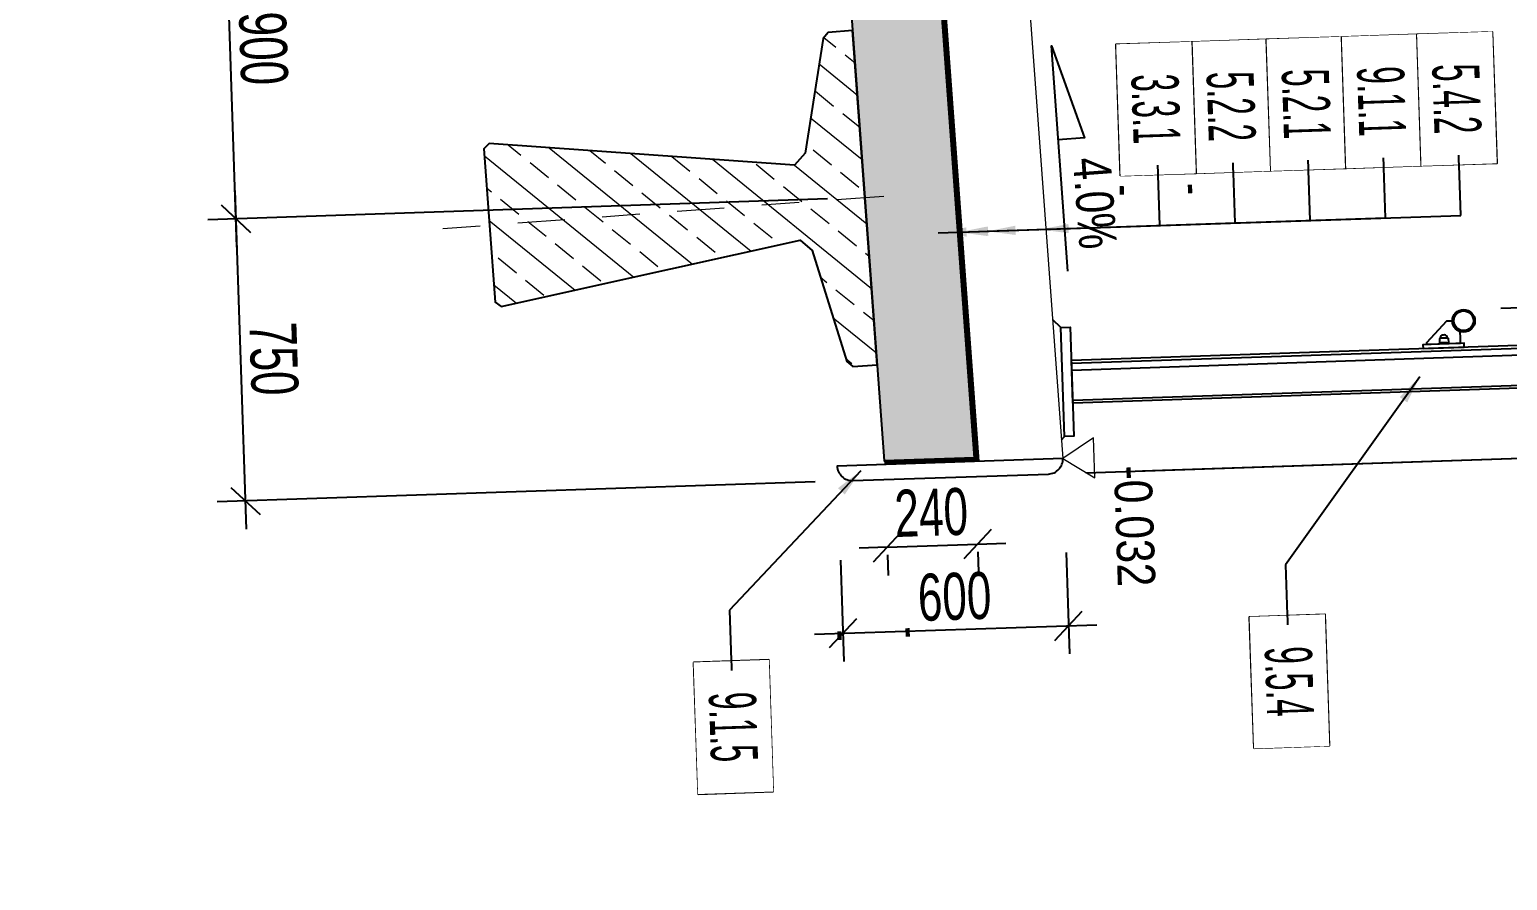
# Model space of a CAD drawing. Header units: metres. Extents: x 8395712 to 9795150, y 4166577 to 5794892.
# Drawn here: x 8418352.702 to 8418356.629, y 5772421.116 to 5772423.377 of the extents above; entities that cross this region are included whole.
import ezdxf
from ezdxf.enums import TextEntityAlignment as Align

# ---------------------------------------------------------------- set-up
doc = ezdxf.new("R2010")
doc.units = ezdxf.units.M
doc.set_wipeout_variables(frame=1)
doc.header["$PDMODE"] = 35
doc.header["$PDSIZE"] = 0.002
doc.linetypes.add('CENTER', pattern=[2, 1.25, -0.25, 0.25, -0.25])
doc.linetypes.add('HIDDEN', pattern=[0.375, 0.25, -0.125])
for name, color, linetype in [('00RysOpi-T', 2, 'Continuous'), ('AII_M_ekrany', 8, 'Continuous'), ('AII_M_izolacja', 8, 'Continuous'), ('AII_M_konstrukcja beton', 3, 'Continuous'), ('AII_M_opisy do legendy', 2, 'Continuous'), ('AII_M_osie główne', 8, 'CENTER'), ('AII_M_wyposażenie', 8, 'Continuous')]:
    doc.layers.add(name, color=color, linetype=linetype)
for name, color, linetype, lineweight in [('AII_M_konstrukcja', 1, 'Continuous', 25), ('AII_M_koty wysokościowe', 1, 'Continuous', 18), ('AII_M_kreskowanie', 8, 'Continuous', 0), ('AII_M_nawierzchnia', 9, 'Continuous', 18), ('AII_M_opisy wymiary', 1, 'Continuous', 25), ('AII_M_wymiary', 1, 'Continuous', 25)]:
    doc.layers.add(name, color=color, linetype=linetype, lineweight=lineweight)
doc.styles.add('CDMSTYLE', font='CDMSIMPL.shx', dxfattribs={"width": 0.7, "bigfont": 'CDMBIGPL.shx'})
doc.dimstyles.new('CDM-ME50MM', dxfattribs={"dimscale": 0.05, "dimtxt": 2.5, "dimasz": 1.5, "dimexe": 1.5, "dimexo": 5, "dimgap": 0.5, "dimtad": 1, "dimdec": 0, "dimlfac": 1000, "dimrnd": 1, "dimzin": 9, "dimtxsty": 'CDMSTYLE', "dimblk": 'OBLIQUE', "dimcen": 2.5, "dimdle": 1.5, "dimclrd": 9, "dimclre": 9, "dimadec": 1, "dimazin": 2, "dimtfac": 1, "dimtdec": 1, "dimtix": 1, "dimtmove": 2, "dimatfit": 3, "dimldrblk": 'DOT', "dimfxl": 1, "dimtvp": 1, "dimtolj": 1, "dimtzin": 0, "dimlwd": 25, "dimlwe": 25, "dimarcsym": 0})
doc.dimstyles.new('CDM-ME50MM$7', dxfattribs={"dimscale": 0.05, "dimtxt": 2.5, "dimasz": 1.5, "dimexe": 1.5, "dimexo": 5, "dimgap": 0.5, "dimtad": 1, "dimdec": 0, "dimlfac": 1000, "dimrnd": 1, "dimzin": 9, "dimtxsty": 'CDMSTYLE', "dimblk": 'OBLIQUE', "dimcen": 2.5, "dimdle": 1.5, "dimclrd": 9, "dimclre": 9, "dimadec": 1, "dimazin": 2, "dimtfac": 1, "dimtdec": 1, "dimtix": 1, "dimtmove": 2, "dimatfit": 3, "dimfxl": 1, "dimtvp": 1, "dimtolj": 1, "dimtzin": 0, "dimlwd": 25, "dimlwe": 25, "dimarcsym": 0})

# ---------------------------------------------------------------- blocks, each defined once
blk = doc.blocks.new('Deska_0.6')
at = {"layer": 'AII_M_wyposażenie', "color": 0, "linetype": 'ByBlock', "lineweight": -2}
blk.add_lwpolyline([(0, 0), (0, -0.6, 0.414214), (0.04, -0.56), (0.04, -0.04, 0.414214)], format="xyb", close=True, dxfattribs=at)
blk = doc.blocks.new('Spadek')
at = {"layer": 'AII_M_wymiary', "color": 9}
blk.add_lwpolyline([(-0.2999, 0), (0.2999, 0), (0.0499, 0.07), (0.0499, 0.07), (0.0499, 0)], dxfattribs=at)
at = {"layer": 'AII_M_wymiary', "color": 1, "style": 'CDMSTYLE', "width": 0.8}
blk.add_attdef('SP', text='', height=0.1, rotation=360, dxfattribs=at).set_placement((-0.125, 0.035), align=Align.CENTER)
blk = doc.blocks.new('_OBLIQUE')
at = {"color": 0, "linetype": 'ByBlock'}
blk.add_line((-0.5, -0.5), (0.5, 0.5), dxfattribs=at)
blk = doc.blocks.new('*D278')
at = {"layer": 'AII_M_wymiary', "color": 9, "lineweight": 25, "transparency": 16777216}
for p, q in [((8418357.1405, 5772423.6298), (8418357.1757, 5772422.5804)), ((8418356.5252, 5772423.5341), (8418357.218, 5772423.5574)), ((8418356.6116, 5772422.6365), (8418357.2482, 5772422.6579))]:
    blk.add_line(p, q, dxfattribs=at)
at = {"layer": 'Defpoints', "color": 0, "lineweight": 25, "transparency": 16777216}
for p in [(8418356.4253, 5772423.5308), (8418357.1732, 5772422.6554), (8418356.5117, 5772422.6332)]:
    blk.add_point(p, dxfattribs=at)
at = {"layer": 'AII_M_wymiary', "color": 9, "lineweight": 25, "transparency": 16777216, "xscale": 0.07500000000000001, "yscale": 0.07500000000000001, "zscale": 0.07500000000000001}
for p, rotation in [((8418357.1431, 5772423.5548), 91.92062242750899), ((8418357.1732, 5772422.6554), 271.920622427509)]:
    blk.add_blockref('_OBLIQUE', p, dxfattribs=dict(at, rotation=rotation))
at = {"layer": 'AII_M_wymiary', "color": 0, "transparency": 16777216, "char_height": 0.125, "attachment_point": 5, "rotation": 271.9206, "style": 'CDMSTYLE'}
for s, insert in [('\\A1;przejście dla\\Pobsługi', (8418356.9458, 5772423.098)), ('\\A1;900', (8418357.2456, 5772423.108))]:
    blk.add_mtext(s, dxfattribs=dict(at, insert=insert))
blk = doc.blocks.new('_DOT')
at = {"color": 0, "linetype": 'ByBlock'}
blk.add_line((-0.5, 0), (-1, 0), dxfattribs=at)
at = {"color": 0, "linetype": 'ByBlock', "const_width": 0.5}
blk.add_lwpolyline([(-0.25, 0, 1), (0.25, 0, 1)], format="xyb", close=True, dxfattribs=at)
blk = doc.blocks.new('*D281')
at = {"layer": 'AII_M_wymiary', "color": 9, "lineweight": 25, "transparency": 16777216}
for p, q in [((8418357.3703, 5772424.2378), (8418357.439, 5772422.189)), ((8418355.3192, 5772424.094), (8418357.4478, 5772424.1654)), ((8418355.5092, 5772422.1993), (8418357.5114, 5772422.2665))]:
    blk.add_line(p, q, dxfattribs=at)
at = {"layer": 'Defpoints', "color": 0, "lineweight": 25, "transparency": 16777216}
for p in [(8418355.2193, 5772424.0907), (8418357.4365, 5772422.264), (8418355.4093, 5772422.196)]:
    blk.add_point(p, dxfattribs=at)
at = {"layer": 'AII_M_wymiary', "color": 9, "lineweight": 25, "transparency": 16777216, "xscale": 0.07500000000000001, "yscale": 0.07500000000000001, "zscale": 0.07500000000000001}
for p, rotation in [((8418357.3728, 5772424.1629), 91.92062242750899), ((8418357.4365, 5772422.264), 271.920622427509)]:
    blk.add_blockref('_OBLIQUE', p, dxfattribs=dict(at, rotation=rotation))
at = {"layer": 'AII_M_wymiary', "color": 0, "transparency": 16777216, "insert": (8418357.4921, 5772423.2164), "char_height": 0.125, "attachment_point": 5, "rotation": 271.9206, "style": 'CDMSTYLE'}
blk.add_mtext('\\A1;1900', dxfattribs=at)
blk = doc.blocks.new('*D282')
at = {"layer": 'AII_M_wymiary', "color": 9, "lineweight": 25, "transparency": 16777216}
for p, q in [((8418357.2046, 5772436.6393), (8418357.6889, 5772422.1974)), ((8418355.2488, 5772436.4986), (8418357.282, 5772436.5668)), ((8418355.5092, 5772422.1993), (8418357.7613, 5772422.2748))]:
    blk.add_line(p, q, dxfattribs=at)
at = {"layer": 'Defpoints', "color": 0, "lineweight": 25, "transparency": 16777216}
for p in [(8418355.1489, 5772436.4953), (8418357.6863, 5772422.2723), (8418355.4093, 5772422.196)]:
    blk.add_point(p, dxfattribs=at)
at = {"layer": 'AII_M_wymiary', "color": 9, "lineweight": 25, "transparency": 16777216, "xscale": 0.07500000000000001, "yscale": 0.07500000000000001, "zscale": 0.07500000000000001}
for p, rotation in [((8418357.2071, 5772436.5643), 91.92062242750899), ((8418357.6863, 5772422.2723), 271.920622427509)]:
    blk.add_blockref('_OBLIQUE', p, dxfattribs=dict(at, rotation=rotation))
at = {"layer": 'AII_M_wymiary', "color": 0, "transparency": 16777216, "insert": (8418357.5342, 5772429.4212), "char_height": 0.125, "attachment_point": 5, "rotation": 271.9206, "style": 'CDMSTYLE'}
blk.add_mtext('\\A1;14300', dxfattribs=at)
blk = doc.blocks.new('Ekran_przeciwolśnieniowy_pochwyt')
at = {"layer": 'AII_M_ekrany', "color": 0, "linetype": 'ByBlock', "lineweight": -2}
for p, q in [((-0.032, 0.025), (-0.032, 2.425)), ((-0.014, 0.025), (-0.014, 2.425)), ((0.066, 0.025), (0.066, 2.425))]:
    blk.add_line(p, q, dxfattribs=at)
at = {"layer": 'AII_M_ekrany', "color": 0, "linetype": 'ByBlock', "lineweight": -2, "ltscale": 0.5}
for p, q in [((-0.0648, 1.0278), (-0.0662, 1.0254)), ((-0.0662, 1.0254), (-0.0662, 1.0065)), ((-0.0648, 1.0278), (-0.053, 1.0278)), ((-0.0648, 1.0278), (-0.0648, 1.0042)), ((-0.053, 1.028), (-0.053, 1.004)), ((-0.05, 1.028), (-0.053, 1.028)), ((-0.053, 1.0278), (-0.053, 1.0042)), ((-0.053, 1.0235), (-0.053, 1.0085)), ((-0.05, 1.028), (-0.05, 1.004)), ((-0.0739, 1.018), (-0.0739, 1.0141)), ((-0.0648, 1.0042), (-0.0662, 1.0065)), ((-0.0648, 1.0042), (-0.053, 1.0042)), ((-0.05, 1.004), (-0.053, 1.004))]:
    blk.add_line(p, q, dxfattribs=at)
at = {"layer": 'AII_M_ekrany', "color": 0, "linetype": 'ByBlock', "lineweight": -2}
blk.add_lwpolyline([(0.074, 0.025), (-0.04, 0.025), (-0.04, 2.425), (0.074, 2.425), (0.074, 0.025)], dxfattribs=at)
for points in [[(-0.04, 0.9597), (-0.04, 1.0692), (-0.05, 1.0692), (-0.05, 0.9597)], [(-0.128, 0), (-0.128, 0.025), (0.162, 0.025), (0.162, 0)]]:
    blk.add_lwpolyline(points, close=True, dxfattribs=at)
blk.add_lwpolyline([(-0.0821, 1.059), (-0.0637, 1.059), (-0.05, 1.059), (-0.05, 0.97), (-0.0559, 0.97), (-0.111, 1.025), (-0.111, 1.04, 0.317383)], format="xyb", close=True, dxfattribs=at)
for radius in [0.03, 0.026]:
    blk.add_circle((-0.11, 1.07), radius, dxfattribs=at)
at = {"layer": 'AII_M_ekrany', "color": 0, "linetype": 'ByBlock', "lineweight": -2, "ltscale": 0.5}
for centre, start, end in [((-0.0663, 1.0178), 88.6657, 180.3808), ((-0.0663, 1.0141), 179.6192, 271.3343)]:
    blk.add_arc(centre, 0.00758, start, end, dxfattribs=at)
blk = doc.blocks.new('*D284')
at = {"layer": 'AII_M_wymiary', "color": 9, "lineweight": 25, "transparency": 16777216}
for p, q in [((8418357.1707, 5772422.7303), (8418357.1891, 5772422.1806)), ((8418356.6116, 5772422.6365), (8418357.2482, 5772422.6579)), ((8418355.5092, 5772422.1993), (8418357.2616, 5772422.2581))]:
    blk.add_line(p, q, dxfattribs=at)
at = {"layer": 'Defpoints', "color": 0, "lineweight": 25, "transparency": 16777216}
for p in [(8418356.5117, 5772422.6332), (8418357.1866, 5772422.2556), (8418355.4093, 5772422.196)]:
    blk.add_point(p, dxfattribs=at)
at = {"layer": 'AII_M_wymiary', "color": 9, "lineweight": 25, "transparency": 16777216, "xscale": 0.07500000000000001, "yscale": 0.07500000000000001, "zscale": 0.07500000000000001}
for p, rotation in [((8418357.1732, 5772422.6554), 91.92062242750899), ((8418357.1866, 5772422.2556), 271.920622427509)]:
    blk.add_blockref('_OBLIQUE', p, dxfattribs=dict(at, rotation=rotation))
at = {"layer": 'AII_M_wymiary', "color": 0, "transparency": 16777216, "insert": (8418357.2674, 5772422.4584), "char_height": 0.125, "attachment_point": 5, "rotation": 271.9206, "style": 'CDMSTYLE'}
blk.add_mtext('\\A1;400', dxfattribs=at)
blk = doc.blocks.new('00kota3')
at = {"layer": 'AII_M_koty wysokościowe', "color": 0, "linetype": 'Continuous', "lineweight": -2}
blk.add_lwpolyline([(1.081, 1.662), (-1.036, 1.662), (0, 0)], close=True, dxfattribs=at)
at = {"layer": 'AII_M_koty wysokościowe', "color": 0, "linetype": 'Continuous', "lineweight": -2, "style": 'CDMSTYLE', "width": 0.85}
blk.add_attdef('%%P000.000', (0.493, 2.693), '', height=2, dxfattribs=at)
blk = doc.blocks.new('*D285')
at = {"layer": 'AII_M_wymiary', "color": 9, "lineweight": 25, "transparency": 16777216}
for p, q in [((8418354.8221, 5772422.9267), (8418353.176, 5772422.8715)), ((8418353.2786, 5772422.0495), (8418353.2484, 5772422.949)), ((8418354.7896, 5772422.1752), (8418353.2011, 5772422.1219))]:
    blk.add_line(p, q, dxfattribs=at)
at = {"layer": 'Defpoints', "color": 0, "lineweight": 25, "transparency": 16777216}
for p in [(8418354.922, 5772422.9301), (8418353.251, 5772422.874), (8418354.8896, 5772422.1785)]:
    blk.add_point(p, dxfattribs=at)
at = {"layer": 'AII_M_wymiary', "color": 9, "lineweight": 25, "transparency": 16777216, "xscale": 0.07500000000000001, "yscale": 0.07500000000000001, "zscale": 0.07500000000000001}
for p, rotation in [((8418353.251, 5772422.874), 91.92062242750899), ((8418353.2761, 5772422.1244), 271.920622427509)]:
    blk.add_blockref('_OBLIQUE', p, dxfattribs=dict(at, rotation=rotation))
at = {"layer": 'AII_M_wymiary', "color": 0, "lineweight": -3, "transparency": 16777216, "insert": (8418353.351, 5772422.5022), "char_height": 0.125, "attachment_point": 5, "rotation": 271.9206, "style": 'CDMSTYLE'}
blk.add_mtext('\\A1;750', dxfattribs=at)
blk = doc.blocks.new('*D286')
at = {"layer": 'AII_M_wymiary', "color": 9, "lineweight": 25, "transparency": 16777216}
for p, q in [((8418354.7559, 5772423.825), (8418353.1458, 5772423.771)), ((8418353.2535, 5772422.7991), (8418353.2183, 5772423.8485)), ((8418354.8221, 5772422.9267), (8418353.176, 5772422.8715))]:
    blk.add_line(p, q, dxfattribs=at)
at = {"layer": 'Defpoints', "color": 0, "lineweight": 25, "transparency": 16777216}
for p in [(8418354.8559, 5772423.8283), (8418353.2208, 5772423.7735), (8418354.922, 5772422.9301)]:
    blk.add_point(p, dxfattribs=at)
at = {"layer": 'AII_M_wymiary', "color": 9, "lineweight": 25, "transparency": 16777216, "xscale": 0.07500000000000001, "yscale": 0.07500000000000001, "zscale": 0.07500000000000001}
for p, rotation in [((8418353.2208, 5772423.7735), 91.92062242750899), ((8418353.251, 5772422.874), 271.920622427509)]:
    blk.add_blockref('_OBLIQUE', p, dxfattribs=dict(at, rotation=rotation))
at = {"layer": 'AII_M_wymiary', "color": 0, "lineweight": -3, "transparency": 16777216, "insert": (8418353.3233, 5772423.3267), "char_height": 0.125, "attachment_point": 5, "rotation": 271.9206, "style": 'CDMSTYLE'}
blk.add_mtext('\\A1;900', dxfattribs=at)
blk = doc.blocks.new('OpiNum01')
at = {"layer": 'AII_M_opisy do legendy', "color": 0, "linetype": 'Continuous'}
blk.add_lwpolyline([(-3.5, -2), (3.5, -2), (3.5, 2), (-3.5, 2)], close=True, dxfattribs=at)
at = {"color": 9, "linetype": 'Continuous', "lineweight": 25, "style": 'CDMSTYLE', "width": 0.7, "flags": 1}
for tag, p in [('NAZWAPOL', (-4.105, -6.803)), ('NAZWAANG', (-4.105, -10.477)), ('SPECYF', (-4.105, -14.151)), ('ID', (-4.105, -17.825)), ('BAZA', (-4.105, -21.499)), ('RYSUNEK', (-4.105, -25.173))]:
    blk.add_attdef(tag, p, '', height=2, dxfattribs=at)
at = {"layer": 'AII_M_opisy do legendy', "linetype": 'Continuous', "lineweight": -2, "style": 'CDMSTYLE', "width": 0.5}
blk.add_attdef('NR', text='', height=2.5, dxfattribs=at).set_placement((0, 0), align=Align.MIDDLE)
at = {"color": 0, "linetype": 'Continuous'}
blk.add_wipeout([(-3.5, -2), (3.5, -2), (3.5, 2), (-3.5, 2)], dxfattribs=at).dxf.layer = 'AII_M_opisy do legendy'
blk = doc.blocks.new('OpiTxt01')
at = {"color": 0, "linetype": 'Continuous', "lineweight": 20, "style": 'CDMSTYLE', "width": 0.7}
blk.add_attdef('TEKST_GORNY', (1, 0.895), '', height=2, dxfattribs=at)
at = {"color": 0, "linetype": 'Continuous', "lineweight": -2, "style": 'CDMSTYLE', "width": 0.7}
blk.add_attdef('TEKST_DOLNY', (1.049, -2.731), '', height=2, dxfattribs=at)
blk = doc.blocks.new('*D384')
at = {"layer": 'AII_M_opisy wymiary', "color": 9, "linetype": 'ByBlock', "lineweight": 25, "transparency": 16777216}
for p, q in [((8418355.221, 5772422.0098), (8418355.296, 5772422.0124)), ((8418354.9811, 5772422.0018), (8418354.9062, 5772421.9993)), ((8418354.9811, 5772422.0018), (8418355.221, 5772422.0098)), ((8418354.9818, 5772421.9815), (8418354.9837, 5772421.9268)), ((8418355.2217, 5772421.9896), (8418355.2235, 5772421.9349))]:
    blk.add_line(p, q, dxfattribs=at)
at = {"layer": 'Defpoints', "color": 0, "linetype": 'ByBlock', "lineweight": 25, "transparency": 16777216}
for p in [(8418354.9734, 5772422.2314), (8418355.2133, 5772422.2394), (8418355.221, 5772422.0098)]:
    blk.add_point(p, dxfattribs=at)
at = {"layer": 'AII_M_opisy wymiary', "color": 9, "linetype": 'ByBlock', "lineweight": 25, "transparency": 16777216, "xscale": 0.07500000000000001, "yscale": 0.07500000000000001, "zscale": 0.07500000000000001}
for p, rotation in [((8418354.9811, 5772422.0018), 1.920622386341133), ((8418355.221, 5772422.0098), 181.9206223863411)]:
    blk.add_blockref('_OBLIQUE', p, dxfattribs=dict(at, rotation=rotation))
at = {"layer": 'AII_M_opisy wymiary', "color": 0, "linetype": 'ByBlock', "lineweight": 25, "transparency": 16777216, "insert": (8418355.0981, 5772422.0933), "char_height": 0.125, "attachment_point": 5, "rotation": 1.9206, "style": 'CDMSTYLE'}
blk.add_mtext('\\A1;240', dxfattribs=at)
blk = doc.blocks.new('*D385')
at = {"layer": 'AII_M_opisy wymiary', "color": 9, "linetype": 'ByBlock', "lineweight": 25, "transparency": 16777216}
for p, q in [((8418355.4563, 5772421.9874), (8418355.4653, 5772421.7179)), ((8418354.8566, 5772421.9673), (8418354.8657, 5772421.6978)), ((8418354.7882, 5772421.7702), (8418355.5378, 5772421.7953))]:
    blk.add_line(p, q, dxfattribs=at)
at = {"layer": 'Defpoints', "color": 0, "linetype": 'ByBlock', "lineweight": 25, "transparency": 16777216}
for p in [(8418354.8483, 5772422.2172), (8418355.4479, 5772422.2373), (8418355.4628, 5772421.7928)]:
    blk.add_point(p, dxfattribs=at)
at = {"layer": 'AII_M_opisy wymiary', "color": 9, "linetype": 'ByBlock', "lineweight": 25, "transparency": 16777216, "xscale": 0.07500000000000001, "yscale": 0.07500000000000001, "zscale": 0.07500000000000001}
for p, rotation in [((8418355.4628, 5772421.7928), 1.920622386341111), ((8418354.8632, 5772421.7727), 181.9206223863411)]:
    blk.add_blockref('_OBLIQUE', p, dxfattribs=dict(at, rotation=rotation))
at = {"layer": 'AII_M_opisy wymiary', "color": 0, "linetype": 'ByBlock', "lineweight": 25, "transparency": 16777216, "insert": (8418355.1601, 5772421.8702), "char_height": 0.125, "attachment_point": 5, "rotation": 1.9206, "style": 'CDMSTYLE'}
blk.add_mtext('\\A1;600', dxfattribs=at)
blk = doc.blocks.new('*D387')
at = {"layer": 'AII_M_opisy wymiary', "color": 9, "linetype": 'ByBlock', "lineweight": 25, "transparency": 16777216}
for p, q in [((8418356.8904, 5772452.7378), (8418357.9143, 5772422.2049)), ((8418354.6403, 5772452.5873), (8418356.9679, 5772452.6653)), ((8418355.6591, 5772422.2044), (8418357.9867, 5772422.2824))]:
    blk.add_line(p, q, dxfattribs=at)
at = {"layer": 'Defpoints', "color": 0, "linetype": 'ByBlock', "lineweight": 25, "transparency": 16777216}
for p in [(8418354.3904, 5772452.5789), (8418357.9118, 5772422.2799), (8418355.4093, 5772422.196)]:
    blk.add_point(p, dxfattribs=at)
at = {"layer": 'AII_M_opisy wymiary', "color": 9, "linetype": 'ByBlock', "lineweight": 25, "transparency": 16777216, "xscale": 0.07500000000000001, "yscale": 0.07500000000000001, "zscale": 0.07500000000000001}
for p, rotation in [((8418356.8929, 5772452.6628), 91.92062238634111), ((8418357.9118, 5772422.2799), 271.9206223863411)]:
    blk.add_blockref('_OBLIQUE', p, dxfattribs=dict(at, rotation=rotation))
at = {"layer": 'AII_M_opisy wymiary', "color": 0, "linetype": 'ByBlock', "lineweight": 25, "transparency": 16777216, "insert": (8418357.4898, 5772437.4743), "char_height": 0.125, "attachment_point": 5, "rotation": 271.9206, "style": 'CDMSTYLE'}
blk.add_mtext('\\A1;30400', dxfattribs=at)

msp = doc.modelspace()

# ---------------------------------------------------------------- hatches: boundary and pattern name
at = {"layer": 'AII_M_kreskowanie', "lineweight": 25}
h = msp.add_hatch(dxfattribs=at)
h.set_pattern_fill('ANSI33', color=256, scale=0.5, angle=-88.0794)
h.set_pattern_definition([(316.92062, (8418345.54887, 5772466.08083), (0.08537637, 0.09130102), []), (316.92062, (8418345.55183, 5772465.99249), (0.08537637, 0.09130102), [0.0625, -0.03125])])
h.paths.add_polyline_path([(8418354.7127, 5772436.4306), (8418354.8154, 5772424.3773), (8418354.9734, 5772422.2314), (8418355.2133, 5772422.2394), (8418355.0553, 5772424.3853), (8418354.9525, 5772436.4387)])
at = {"layer": 'AII_M_kreskowanie'}
h = msp.add_hatch(dxfattribs=at)
h.set_pattern_fill('ANSI33', color=256, scale=0.5, angle=-84.0704)
h.set_pattern_definition([(320.9295905, (8418330.2017, 5770611.65867), (0.078784367, 0.097046502), []), (320.9295905, (8418330.21083, 5770611.57075), (0.078784367, 0.097046502), [0.0625, -0.03125])])
h.paths.add_polyline_path([(8418353.9397, 5772422.653), (8418353.9554, 5772422.6412), (8418354.7498, 5772422.8171), (8418354.782, 5772422.7894), (8418354.8738, 5772422.4953), (8418354.8899, 5772422.4815), (8418354.9547, 5772422.4863), (8418354.8893, 5772423.3739), (8418354.8245, 5772423.3691), (8418354.8106, 5772423.353), (8418354.7629, 5772423.0487), (8418354.7351, 5772423.0166), (8418353.9236, 5772423.0742), (8418353.9097, 5772423.0603)])

# ---------------------------------------------------------------- linework, layer by layer
at = {"layer": 'AII_M_ekrany', "color": 8}
for points in [[(8418355.4426, 5772422.5853), (8418355.4208, 5772422.6058)], [(8418355.4443, 5772422.2868), (8418355.4524, 5772422.2955)]]:
    msp.add_lwpolyline(points, dxfattribs=at)
at = {"layer": 'AII_M_izolacja', "linetype": 'HIDDEN', "ltscale": 0.5, "const_width": 0.01}
msp.add_lwpolyline([(8418354.7125, 5772436.4356), (8418354.9575, 5772436.4438), (8418355.0603, 5772424.3855), (8418355.2187, 5772422.2346), (8418354.9736, 5772422.2264)], dxfattribs=at)
at = {"layer": 'AII_M_izolacja'}
msp.add_lwpolyline([(8418354.9624, 5772436.449), (8418355.0653, 5772424.3857), (8418355.224, 5772422.2298)], dxfattribs=at)
at = {"layer": 'AII_M_konstrukcja', "color": 2}
msp.add_lwpolyline([(8418354.4065, 5772422.7411), (8418354.7498, 5772422.8171), (8418354.782, 5772422.7894), (8418354.8738, 5772422.4953), (8418354.8899, 5772422.4815), (8418354.9547, 5772422.4863), (8418354.8893, 5772423.3739), (8418354.8245, 5772423.3691), (8418354.8106, 5772423.353), (8418354.7629, 5772423.0487), (8418354.7351, 5772423.0166), (8418353.9236, 5772423.0742), (8418353.9097, 5772423.0603), (8418353.9397, 5772422.653), (8418353.9554, 5772422.6412), (8418354.4065, 5772422.7411)], dxfattribs=at)
at = {"layer": 'AII_M_konstrukcja beton'}
for points in [[(8418354.7127, 5772436.4306), (8418354.9525, 5772436.4387), (8418355.0553, 5772424.3853), (8418355.2133, 5772422.2394), (8418354.9734, 5772422.2314)], [(8418354.7127, 5772436.4306), (8418354.8154, 5772424.3773), (8418354.9734, 5772422.2314), (8418355.2133, 5772422.2394), (8418355.0553, 5772424.3853), (8418354.9525, 5772436.4387), (8418354.7127, 5772436.4306)]]:
    msp.add_lwpolyline(points, dxfattribs=at)
at = {"layer": 'AII_M_nawierzchnia'}
msp.add_lwpolyline([(8418355.3259, 5772423.8941), (8418355.4479, 5772422.2373)], dxfattribs=at)
at = {"layer": 'AII_M_opisy wymiary', "color": 1, "linetype": 'ByBlock', "lineweight": 40}
msp.add_circle((8418171.8303, 5772432.124), 22459.4841, dxfattribs=at)
at = {"layer": 'AII_M_osie główne', "lineweight": 18, "ltscale": 0.1}
msp.add_lwpolyline([(8418354.9719, 5772422.9337), (8418353.7751, 5772422.8456)], dxfattribs=at)

# ---------------------------------------------------------------- block references
at = {"layer": 'AII_M_ekrany', "rotation": 271.9206224382555}
msp.add_blockref('Ekran_przeciwolśnieniowy_pochwyt', (8418355.4469, 5772422.4574), dxfattribs=at)
at = {"layer": 'AII_M_koty wysokościowe', "color": 1, "linetype": 'Continuous', "xscale": 0.05, "yscale": 0.05, "zscale": 0.05, "rotation": 271.9206224382555}
msp.add_blockref('00kota3', (8418355.4479, 5772422.2373), dxfattribs=at).add_auto_attribs({'%%P000.000': '-0.032'})
at = {"layer": 'AII_M_wymiary'}
ref = msp.add_blockref('Spadek', (8418355.4393, 5772423.0343), dxfattribs=dict(at, xscale=-1, rotation=274.2112324808946))
ref.add_attrib('SP', '4.0%', dxfattribs={"color": 1, "height": 0.1, "rotation": 274.2112, "style": 'CDMSTYLE', "width": 0.8}).set_placement((8418355.4834, 5772422.9122), align=Align.CENTER)
at = {"layer": 'AII_M_wyposażenie', "rotation": 271.9206224382555}
msp.add_blockref('Deska_0.6', (8418355.4479, 5772422.2373), dxfattribs=at)
at = {"layer": 'Defpoints', "color": 250, "linetype": 'Continuous', "lineweight": 0}
ref = msp.add_blockref('OpiTxt01', (8418355.7056, 5772422.8562), dxfattribs=dict(at, xscale=-0.05, yscale=0.05, zscale=0.05, rotation=271.9206223925154))
ref.add_attrib('TEKST_GORNY', '-', (8418355.7466, 5772422.9677), dxfattribs={"layer": '0', "color": 0, "linetype": 'Continuous', "lineweight": 20, "height": 0.1, "rotation": 271.9206, "style": 'CDMSTYLE', "width": 0.7})
ref.add_attrib('TEKST_DOLNY', '-', (8418355.5653, 5772422.9641), dxfattribs={"layer": '0', "color": 0, "linetype": 'Continuous', "lineweight": -2, "height": 0.1, "rotation": 271.9206, "style": 'CDMSTYLE', "width": 0.7})
at = {"layer": 'Defpoints', "color": 250, "linetype": 'Continuous', "lineweight": 0, "xscale": 0.04999999999999999, "yscale": 0.04999999999999999, "zscale": 0.04999999999999999, "rotation": 271.9206224382555}
msp.add_blockref('OpiTxt01', (8418354.9499, 5772421.8378), dxfattribs=at).add_auto_attribs({'TEKST_GORNY': '-', 'TEKST_DOLNY': '-'})

# ---------------------------------------------------------------- dimensions: what is measured, and where the dimension line sits
at = {"layer": 'AII_M_opisy wymiary', "color": 1, "linetype": 'ByBlock', "lineweight": 25}
for base, p1, p2, picture, middle in [((8418355.4628, 5772421.7928), (8418354.8483, 5772422.2172), (8418355.4479, 5772422.2373), '*D385', (8418355.1601, 5772421.8702)), ((8418355.221, 5772422.0098), (8418354.9734, 5772422.2314), (8418355.2133, 5772422.2394), '*D384', (8418355.0981, 5772422.0933))]:
    dim = msp.add_linear_dim(base=base, p1=p1, p2=p2, angle=1.9206, dimstyle='CDM-ME50MM', dxfattribs=at)
    dim.commit()
    dim.dimension.update_dxf_attribs({"geometry": picture, "text_midpoint": middle})
at = {"layer": 'AII_M_wymiary'}
for base, p1, picture, middle in [((8418357.6863, 5772422.2723), (8418355.1489, 5772436.4953), '*D282', (8418357.5342, 5772429.4212)), ((8418357.4365, 5772422.264), (8418355.2193, 5772424.0907), '*D281', (8418357.4921, 5772423.2164)), ((8418357.1866, 5772422.2556), (8418356.5117, 5772422.6332), '*D284', (8418357.2674, 5772422.4584))]:
    dim = msp.add_linear_dim(base=base, p1=p1, p2=(8418355.4093, 5772422.196), angle=271.9206, dimstyle='CDM-ME50MM', override={"dimexo": 2}, dxfattribs=at)
    dim.commit()
    dim.dimension.update_dxf_attribs({"geometry": picture, "text_midpoint": middle})
at = {"layer": 'AII_M_wymiary', "lineweight": -3}
for base, p1, p2, picture, middle in [((8418353.2208, 5772423.7735), (8418354.922, 5772422.9301), (8418354.8559, 5772423.8283), '*D286', (8418353.3233, 5772423.3267)), ((8418353.251, 5772422.874), (8418354.8896, 5772422.1785), (8418354.922, 5772422.9301), '*D285', (8418353.351, 5772422.5022))]:
    dim = msp.add_linear_dim(base=base, p1=p1, p2=p2, angle=91.9206, dimstyle='CDM-ME50MM', override={"dimexo": 2}, dxfattribs=at)
    dim.commit()
    dim.dimension.update_dxf_attribs({"geometry": picture, "text_midpoint": middle})
at = {"layer": 'AII_M_wymiary'}
dim = msp.add_linear_dim(base=(8418357.1732, 5772422.6554), p1=(8418356.4253, 5772423.5308), p2=(8418356.5117, 5772422.6332), angle=271.9206, text='<>\\Xprzejście dla\\Pobsługi', dimstyle='CDM-ME50MM', override={"dimexo": 2}, dxfattribs=at)
dim.commit()
dim.dimension.update_dxf_attribs({"geometry": '*D278', "text_midpoint": (8418357.1581, 5772423.1051)})

# ---------------------------------------------------------------- next in the draw order: block references
at = {"layer": '00RysOpi-T', "color": 1, "linetype": 'Continuous', "lineweight": 0}
ref = msp.add_blockref('OpiNum01', (8418355.8951, 5772423.1728), dxfattribs=dict(at, xscale=-0.04999999999999999, yscale=0.05, zscale=0.05, rotation=271.9206224382555))
ref.add_attrib('NR', '5.2.2', dxfattribs={"layer": 'AII_M_opisy do legendy', "linetype": 'Continuous', "lineweight": -2, "height": 0.125, "rotation": 271.9206, "style": 'CDMSTYLE', "width": 0.5}).set_placement((8418355.8951, 5772423.1728), align=Align.MIDDLE)
ref = msp.add_blockref('OpiNum01', (8418356.0498, 5772421.645), dxfattribs=dict(at, xscale=-0.05, yscale=0.05, zscale=0.05, rotation=271.9206219719659))
ref.add_attrib('NR', '9.5.4', dxfattribs={"layer": 'AII_M_opisy do legendy', "linetype": 'Continuous', "lineweight": -2, "height": 0.125, "rotation": 271.9206, "style": 'CDMSTYLE', "width": 0.5}).set_placement((8418356.0498, 5772421.645), align=Align.MIDDLE)
at = {"layer": '00RysOpi-T', "color": 1, "linetype": 'Continuous', "lineweight": 0, "xscale": 0.04999999999999999, "yscale": 0.04999999999999999, "zscale": 0.04999999999999999, "rotation": 271.9206224382555}
msp.add_blockref('OpiNum01', (8418354.5726, 5772421.524), dxfattribs=at).add_auto_attribs({'NR': '9.1.5'})

# ---------------------------------------------------------------- next in the draw order: block references
at = {"layer": '00RysOpi-T', "color": 1, "linetype": 'Continuous', "lineweight": 0}
ref = msp.add_blockref('OpiNum01', (8418356.0949, 5772423.1795), dxfattribs=dict(at, xscale=-0.04999999999999999, yscale=0.04999999999999999, zscale=0.04999999999999999, rotation=271.9206224382555))
ref.add_attrib('NR', '5.2.1', dxfattribs={"layer": 'AII_M_opisy do legendy', "linetype": 'Continuous', "lineweight": -2, "height": 0.125, "rotation": 271.9206, "style": 'CDMSTYLE', "width": 0.5}).set_placement((8418356.0949, 5772423.1795), align=Align.MIDDLE)

# ---------------------------------------------------------------- next in the draw order: leaders
at = {"layer": '00RysOpi-T', "color": 9, "linetype": 'Continuous', "lineweight": 0}
for points in [[(8418355.1741, 5772422.8384), (8418355.9054, 5772422.8629), (8418355.9001, 5772423.0229)], [(8418356.3963, 5772422.4544), (8418356.0394, 5772421.9549), (8418356.0447, 5772421.795)], [(8418354.9108, 5772422.2047), (8418354.5622, 5772421.8339), (8418354.5676, 5772421.6739)]]:
    msp.add_leader(points, dimstyle='CDM-ME50MM$7', dxfattribs=at)

# ---------------------------------------------------------------- next in the draw order: block references
at = {"layer": '00RysOpi-T', "color": 1, "linetype": 'Continuous', "lineweight": 0}
ref = msp.add_blockref('OpiNum01', (8418356.2948, 5772423.1862), dxfattribs=dict(at, xscale=-0.04999999999999999, yscale=0.04999999999999999, zscale=0.04999999999999999, rotation=271.9206224382555))
ref.add_attrib('NR', '9.1.1', dxfattribs={"layer": 'AII_M_opisy do legendy', "linetype": 'Continuous', "lineweight": -2, "height": 0.125, "rotation": 271.9206, "style": 'CDMSTYLE', "width": 0.5}).set_placement((8418356.2948, 5772423.1862), align=Align.MIDDLE)

# ---------------------------------------------------------------- next in the draw order: leaders
at = {"layer": '00RysOpi-T', "color": 9, "linetype": 'Continuous', "lineweight": 0}
msp.add_leader([(8418355.1707, 5772422.8383), (8418356.1053, 5772422.8696), (8418356.1, 5772423.0296)], dimstyle='CDM-ME50MM$7', dxfattribs=at)

# ---------------------------------------------------------------- next in the draw order: block references
at = {"layer": '00RysOpi-T', "color": 1, "linetype": 'Continuous', "lineweight": 0}
ref = msp.add_blockref('OpiNum01', (8418356.4947, 5772423.1929), dxfattribs=dict(at, xscale=-0.04999999999999999, yscale=0.04999999999999999, zscale=0.04999999999999999, rotation=271.9206224382555))
ref.add_attrib('NR', '5.4.2', dxfattribs={"layer": 'AII_M_opisy do legendy', "linetype": 'Continuous', "lineweight": -2, "height": 0.125, "rotation": 271.9206, "style": 'CDMSTYLE', "width": 0.5}).set_placement((8418356.4947, 5772423.1929), align=Align.MIDDLE)

# ---------------------------------------------------------------- next in the draw order: leaders
at = {"layer": '00RysOpi-T', "color": 9, "linetype": 'Continuous', "lineweight": 0}
msp.add_leader([(8418355.2471, 5772422.8409), (8418356.3052, 5772422.8764), (8418356.2999, 5772423.0363)], dimstyle='CDM-ME50MM$7', dxfattribs=at)

# ---------------------------------------------------------------- next in the draw order: dimensions: what is measured, and where the dimension line sits
at = {"layer": 'AII_M_opisy wymiary', "color": 1, "linetype": 'ByBlock', "lineweight": 25}
dim = msp.add_linear_dim(base=(8418357.9118, 5772422.2799), p1=(8418354.3904, 5772452.5789), p2=(8418355.4093, 5772422.196), angle=271.9206, dimstyle='CDM-ME50MM', dxfattribs=at)
dim.commit()
dim.dimension.update_dxf_attribs({"geometry": '*D387', "text_midpoint": (8418357.4898, 5772437.4743)})

# ---------------------------------------------------------------- next in the draw order: leaders
at = {"layer": '00RysOpi-T', "color": 9, "linetype": 'Continuous', "lineweight": 0}
msp.add_leader([(8418355.3881, 5772422.8456), (8418356.5051, 5772422.8831), (8418356.4997, 5772423.043)], dimstyle='CDM-ME50MM$7', dxfattribs=at)

# ---------------------------------------------------------------- next in the draw order: block references
at = {"layer": '00RysOpi-T', "color": 1, "linetype": 'Continuous', "lineweight": 0}
ref = msp.add_blockref('OpiNum01', (8418355.6952, 5772423.1661), dxfattribs=dict(at, xscale=-0.05, yscale=0.05, zscale=0.05, rotation=271.9206223925154))
ref.add_attrib('NR', '3.3.1', dxfattribs={"layer": 'AII_M_opisy do legendy', "linetype": 'Continuous', "lineweight": -2, "height": 0.125, "rotation": 271.9206, "style": 'CDMSTYLE', "width": 0.5}).set_placement((8418355.6952, 5772423.1661), align=Align.MIDDLE)

# ---------------------------------------------------------------- next in the draw order: leaders
at = {"layer": '00RysOpi-T', "color": 9, "linetype": 'Continuous', "lineweight": 0}
msp.add_leader([(8418355.1167, 5772422.8365), (8418355.7056, 5772422.8562), (8418355.7002, 5772423.0162)], dimstyle='CDM-ME50MM$7', dxfattribs=at)

doc.saveas('drawing.dxf')
